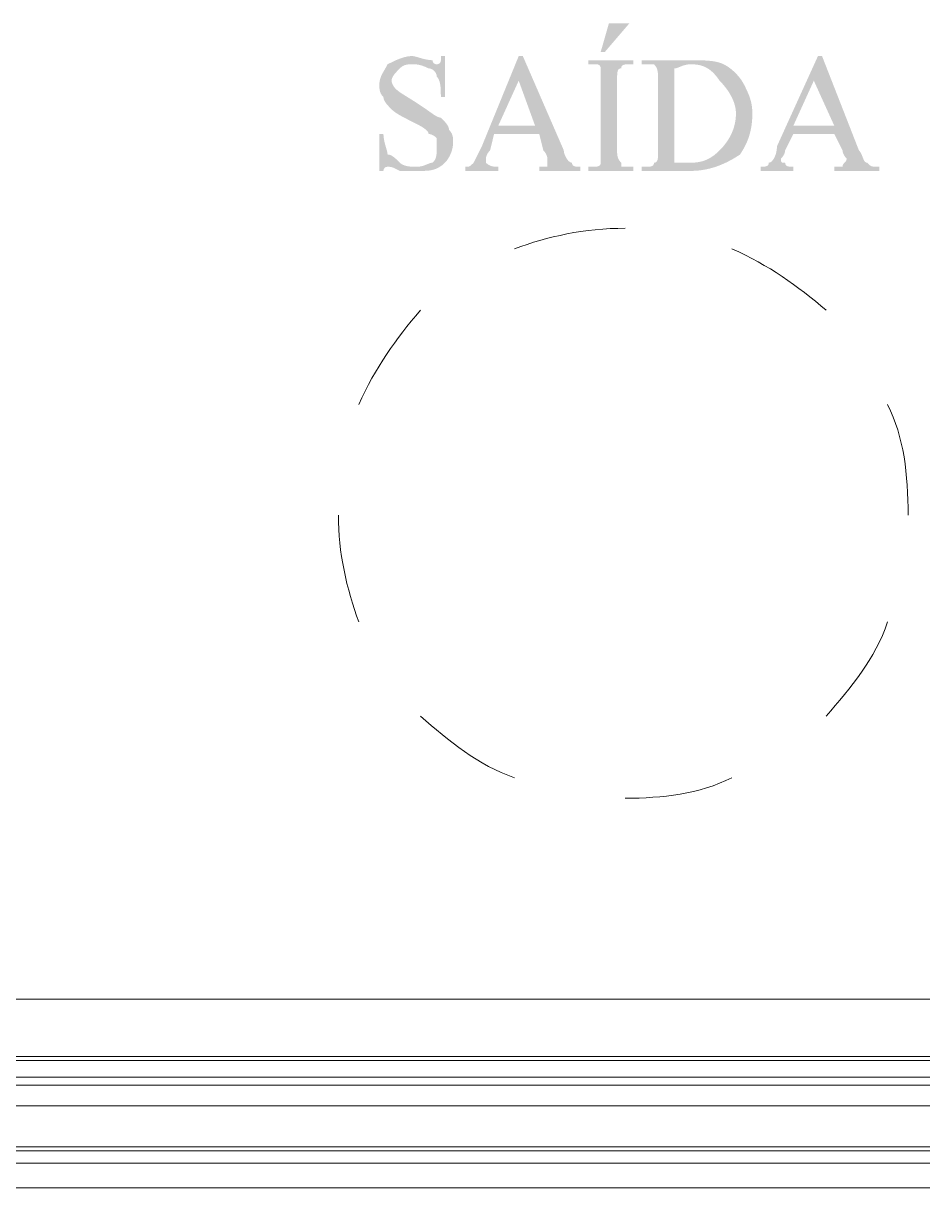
# Model space of a CAD drawing. Header units: metres. Extents: x 2999 to 3164, y 1641 to 1678.
# Drawn here: x 3003.6268 to 3003.9674, y 1652.6765 to 1653.1173 of the extents above; entities that cross this region are included whole.
import ezdxf

# ---------------------------------------------------------------- set-up
doc = ezdxf.new("R2010")
doc.units = ezdxf.units.M

msp = doc.modelspace()

# ---------------------------------------------------------------- hatches: boundary and pattern name
at = {"true_color": 0x000007}
h = msp.add_hatch(color=7, dxfattribs=at)
h.paths.add_polyline_path([(3003.78645, 1653.10486), (3003.78645, 1653.08934), (3003.7849, 1653.08934), (3003.7849, 1653.08934), (3003.7849, 1653.08973), (3003.7849, 1653.09011), (3003.78489, 1653.0905), (3003.78489, 1653.09088), (3003.78488, 1653.09126), (3003.78487, 1653.09164), (3003.78486, 1653.09202), (3003.78484, 1653.09238), (3003.78482, 1653.09275), (3003.78479, 1653.09311), (3003.78475, 1653.09346), (3003.7847, 1653.0938), (3003.78465, 1653.09414), (3003.78459, 1653.09446), (3003.78452, 1653.09478), (3003.78444, 1653.09509), (3003.78435, 1653.09538), (3003.78424, 1653.09567), (3003.78413, 1653.09594), (3003.784, 1653.0962), (3003.78386, 1653.09645), (3003.7837, 1653.09668), (3003.78353, 1653.0969), (3003.78335, 1653.0971), (3003.78335, 1653.0971), (3003.78334, 1653.09729), (3003.78331, 1653.09748), (3003.78328, 1653.09768), (3003.78322, 1653.09787), (3003.78316, 1653.09805), (3003.78308, 1653.09824), (3003.78299, 1653.09842), (3003.78289, 1653.09859), (3003.78277, 1653.09876), (3003.78265, 1653.09893), (3003.78252, 1653.09908), (3003.78238, 1653.09923), (3003.78223, 1653.09937), (3003.78207, 1653.09951), (3003.78191, 1653.09963), (3003.78174, 1653.09974), (3003.78156, 1653.09984), (3003.78138, 1653.09993), (3003.7812, 1653.10001), (3003.78101, 1653.10008), (3003.78082, 1653.10013), (3003.78063, 1653.10017), (3003.78044, 1653.10019), (3003.78024, 1653.1002), (3003.77986, 1653.10039), (3003.7795, 1653.10056), (3003.77915, 1653.10071), (3003.77881, 1653.10086), (3003.77849, 1653.10098), (3003.77818, 1653.1011), (3003.77788, 1653.1012), (3003.7776, 1653.10129), (3003.77732, 1653.10137), (3003.77706, 1653.10145), (3003.7768, 1653.10151), (3003.77656, 1653.10156), (3003.77632, 1653.1016), (3003.77609, 1653.10164), (3003.77586, 1653.10167), (3003.77564, 1653.1017), (3003.77543, 1653.10172), (3003.77522, 1653.10173), (3003.77502, 1653.10174), (3003.77482, 1653.10175), (3003.77462, 1653.10175), (3003.77442, 1653.10175), (3003.77423, 1653.10175), (3003.77403, 1653.10175), (3003.77384, 1653.10175), (3003.77365, 1653.10175), (3003.77345, 1653.10175), (3003.77326, 1653.10175), (3003.77306, 1653.10174), (3003.77287, 1653.10173), (3003.77268, 1653.10172), (3003.77248, 1653.1017), (3003.77229, 1653.10167), (3003.77209, 1653.10164), (3003.7719, 1653.1016), (3003.77171, 1653.10156), (3003.77151, 1653.10151), (3003.77132, 1653.10145), (3003.77112, 1653.10137), (3003.77093, 1653.10129), (3003.77074, 1653.1012), (3003.77054, 1653.1011), (3003.77035, 1653.10098), (3003.77015, 1653.10086), (3003.76996, 1653.10071), (3003.76977, 1653.10056), (3003.76957, 1653.10039), (3003.76938, 1653.1002), (3003.76918, 1653.10001), (3003.76899, 1653.09981), (3003.7688, 1653.09962), (3003.76861, 1653.09943), (3003.76842, 1653.09923), (3003.76824, 1653.09904), (3003.76806, 1653.09884), (3003.76788, 1653.09865), (3003.76771, 1653.09846), (3003.76755, 1653.09826), (3003.76739, 1653.09807), (3003.76724, 1653.09787), (3003.7671, 1653.09768), (3003.76697, 1653.09749), (3003.76685, 1653.09729), (3003.76673, 1653.0971), (3003.76663, 1653.0969), (3003.76654, 1653.09671), (3003.76646, 1653.09652), (3003.7664, 1653.09632), (3003.76634, 1653.09613), (3003.76631, 1653.09593), (3003.76628, 1653.09574), (3003.76627, 1653.09555), (3003.76628, 1653.09535), (3003.7663, 1653.09516), (3003.76634, 1653.09497), (3003.76639, 1653.09478), (3003.76645, 1653.09459), (3003.76652, 1653.09441), (3003.76659, 1653.09423), (3003.76668, 1653.09405), (3003.76677, 1653.09388), (3003.76686, 1653.09372), (3003.76695, 1653.09356), (3003.76705, 1653.09341), (3003.76715, 1653.09327), (3003.76724, 1653.09314), (3003.76734, 1653.09301), (3003.76742, 1653.0929), (3003.76751, 1653.0928), (3003.76758, 1653.09271), (3003.76765, 1653.09263), (3003.76771, 1653.09256), (3003.76776, 1653.09251), (3003.7678, 1653.09247), (3003.76782, 1653.09245), (3003.76783, 1653.09244), (3003.76803, 1653.09225), (3003.76825, 1653.09205), (3003.76848, 1653.09186), (3003.76873, 1653.09166), (3003.769, 1653.09146), (3003.76928, 1653.09125), (3003.76958, 1653.09105), (3003.7699, 1653.09083), (3003.77023, 1653.09061), (3003.77057, 1653.09039), (3003.77094, 1653.09016), (3003.77132, 1653.08992), (3003.77171, 1653.08967), (3003.77213, 1653.08942), (3003.77255, 1653.08915), (3003.773, 1653.08888), (3003.77346, 1653.08859), (3003.77394, 1653.0883), (3003.77443, 1653.08799), (3003.77494, 1653.08766), (3003.77546, 1653.08733), (3003.77601, 1653.08698), (3003.77656, 1653.08661), (3003.77714, 1653.08623), (3003.7777, 1653.08585), (3003.77824, 1653.08549), (3003.77874, 1653.08514), (3003.77922, 1653.08481), (3003.77967, 1653.0845), (3003.7801, 1653.0842), (3003.7805, 1653.08391), (3003.78087, 1653.08365), (3003.78123, 1653.0834), (3003.78157, 1653.08316), (3003.78188, 1653.08294), (3003.78218, 1653.08274), (3003.78246, 1653.08256), (3003.78273, 1653.08239), (3003.78299, 1653.08223), (3003.78323, 1653.0821), (3003.78346, 1653.08197), (3003.78369, 1653.08187), (3003.7839, 1653.08178), (3003.78411, 1653.08171), (3003.78431, 1653.08165), (3003.78451, 1653.08161), (3003.7847, 1653.08159), (3003.7849, 1653.08158), (3003.78509, 1653.08138), (3003.78528, 1653.08119), (3003.78548, 1653.081), (3003.78567, 1653.0808), (3003.78585, 1653.08061), (3003.78604, 1653.08041), (3003.78622, 1653.08022), (3003.78639, 1653.08003), (3003.78656, 1653.07983), (3003.78673, 1653.07964), (3003.78688, 1653.07944), (3003.78703, 1653.07925), (3003.78717, 1653.07906), (3003.78731, 1653.07886), (3003.78743, 1653.07867), (3003.78754, 1653.07847), (3003.78764, 1653.07828), (3003.78773, 1653.07809), (3003.78781, 1653.07789), (3003.78788, 1653.0777), (3003.78793, 1653.0775), (3003.78797, 1653.07731), (3003.78799, 1653.07712), (3003.788, 1653.07692), (3003.78819, 1653.07673), (3003.78836, 1653.07653), (3003.78851, 1653.07634), (3003.78866, 1653.07615), (3003.78878, 1653.07595), (3003.7889, 1653.07576), (3003.789, 1653.07556), (3003.78909, 1653.07537), (3003.78917, 1653.07518), (3003.78925, 1653.07498), (3003.78931, 1653.07479), (3003.78936, 1653.07459), (3003.7894, 1653.0744), (3003.78944, 1653.07421), (3003.78947, 1653.07401), (3003.7895, 1653.07382), (3003.78951, 1653.07362), (3003.78953, 1653.07343), (3003.78954, 1653.07324), (3003.78955, 1653.07304), (3003.78955, 1653.07285), (3003.78955, 1653.07265), (3003.78955, 1653.07246), (3003.78955, 1653.07227), (3003.78955, 1653.07188), (3003.78952, 1653.07149), (3003.78948, 1653.07111), (3003.78943, 1653.07072), (3003.78937, 1653.07034), (3003.78929, 1653.06996), (3003.7892, 1653.06959), (3003.78909, 1653.06922), (3003.78898, 1653.06886), (3003.78886, 1653.0685), (3003.78872, 1653.06815), (3003.78858, 1653.0678), (3003.78843, 1653.06747), (3003.78828, 1653.06714), (3003.78811, 1653.06683), (3003.78794, 1653.06652), (3003.78777, 1653.06622), (3003.78759, 1653.06594), (3003.78741, 1653.06566), (3003.78722, 1653.0654), (3003.78703, 1653.06516), (3003.78684, 1653.06493), (3003.78664, 1653.06471), (3003.78645, 1653.06451), (3003.78606, 1653.06413), (3003.78567, 1653.06379), (3003.78529, 1653.06348), (3003.7849, 1653.0632), (3003.78451, 1653.06294), (3003.78412, 1653.06271), (3003.78373, 1653.06251), (3003.78335, 1653.06232), (3003.78296, 1653.06216), (3003.78257, 1653.06202), (3003.78218, 1653.0619), (3003.78179, 1653.06179), (3003.78141, 1653.0617), (3003.78102, 1653.06163), (3003.78063, 1653.06157), (3003.78024, 1653.06152), (3003.77985, 1653.06148), (3003.77947, 1653.06145), (3003.77908, 1653.06143), (3003.77869, 1653.06142), (3003.7783, 1653.06141), (3003.77791, 1653.0614), (3003.77753, 1653.0614), (3003.77714, 1653.0614), (3003.77694, 1653.0614), (3003.77675, 1653.0614), (3003.77656, 1653.0614), (3003.77636, 1653.0614), (3003.77617, 1653.0614), (3003.77597, 1653.0614), (3003.77578, 1653.0614), (3003.77559, 1653.0614), (3003.77539, 1653.0614), (3003.7752, 1653.0614), (3003.775, 1653.0614), (3003.77481, 1653.0614), (3003.77462, 1653.0614), (3003.77442, 1653.0614), (3003.77423, 1653.0614), (3003.77403, 1653.0614), (3003.77384, 1653.0614), (3003.77365, 1653.0614), (3003.77345, 1653.0614), (3003.77326, 1653.0614), (3003.77306, 1653.0614), (3003.77287, 1653.0614), (3003.77268, 1653.0614), (3003.77248, 1653.0614), (3003.77247, 1653.0614), (3003.77245, 1653.0614), (3003.77241, 1653.0614), (3003.77236, 1653.0614), (3003.77229, 1653.0614), (3003.77222, 1653.0614), (3003.77212, 1653.0614), (3003.77202, 1653.0614), (3003.77191, 1653.0614), (3003.77179, 1653.0614), (3003.77165, 1653.0614), (3003.77151, 1653.0614), (3003.77136, 1653.0614), (3003.77121, 1653.0614), (3003.77104, 1653.0614), (3003.77087, 1653.0614), (3003.7707, 1653.0614), (3003.77052, 1653.0614), (3003.77033, 1653.0614), (3003.77015, 1653.0614), (3003.76996, 1653.0614), (3003.76977, 1653.0614), (3003.76957, 1653.0614), (3003.76938, 1653.0614), (3003.76901, 1653.06159), (3003.76866, 1653.06176), (3003.76835, 1653.06192), (3003.76806, 1653.06206), (3003.7678, 1653.06218), (3003.76756, 1653.0623), (3003.76734, 1653.0624), (3003.76714, 1653.0625), (3003.76695, 1653.06258), (3003.76678, 1653.06265), (3003.76662, 1653.06271), (3003.76647, 1653.06276), (3003.76633, 1653.06281), (3003.76619, 1653.06284), (3003.76606, 1653.06287), (3003.76593, 1653.0629), (3003.7658, 1653.06292), (3003.76567, 1653.06293), (3003.76553, 1653.06294), (3003.76539, 1653.06295), (3003.76524, 1653.06295), (3003.76508, 1653.06295), (3003.76491, 1653.06295), (3003.76472, 1653.06295), (3003.76472, 1653.06295), (3003.76472, 1653.06295), (3003.76472, 1653.06295), (3003.76472, 1653.06295), (3003.76472, 1653.06295), (3003.76472, 1653.06295), (3003.76472, 1653.06295), (3003.76472, 1653.06295), (3003.76472, 1653.06295), (3003.76472, 1653.06295), (3003.76472, 1653.06295), (3003.76472, 1653.06295), (3003.76472, 1653.06295), (3003.76472, 1653.06295), (3003.76472, 1653.06295), (3003.76472, 1653.06295), (3003.76472, 1653.06295), (3003.76472, 1653.06295), (3003.76472, 1653.06295), (3003.76472, 1653.06295), (3003.76472, 1653.06295), (3003.76472, 1653.06295), (3003.76472, 1653.06295), (3003.76472, 1653.06295), (3003.76454, 1653.06295), (3003.76437, 1653.06292), (3003.76421, 1653.06289), (3003.76407, 1653.06284), (3003.76394, 1653.06278), (3003.76382, 1653.06271), (3003.76372, 1653.06264), (3003.76363, 1653.06255), (3003.76355, 1653.06246), (3003.76348, 1653.06237), (3003.76342, 1653.06228), (3003.76336, 1653.06218), (3003.76332, 1653.06208), (3003.76328, 1653.06199), (3003.76325, 1653.06189), (3003.76323, 1653.06181), (3003.76321, 1653.06172), (3003.76319, 1653.06165), (3003.76318, 1653.06158), (3003.76318, 1653.06152), (3003.76317, 1653.06147), (3003.76317, 1653.06143), (3003.76317, 1653.06141), (3003.76317, 1653.0614), (3003.76162, 1653.0614), (3003.76162, 1653.07537), (3003.76317, 1653.07537), (3003.76317, 1653.07537), (3003.76318, 1653.07498), (3003.7632, 1653.0746), (3003.76324, 1653.07421), (3003.76329, 1653.07383), (3003.76334, 1653.07344), (3003.76341, 1653.07307), (3003.76349, 1653.07269), (3003.76357, 1653.07232), (3003.76366, 1653.07196), (3003.76375, 1653.0716), (3003.76385, 1653.07125), (3003.76395, 1653.07091), (3003.76404, 1653.07057), (3003.76414, 1653.07025), (3003.76423, 1653.06993), (3003.76432, 1653.06962), (3003.7644, 1653.06933), (3003.76448, 1653.06904), (3003.76455, 1653.06877), (3003.76461, 1653.06851), (3003.76466, 1653.06826), (3003.76469, 1653.06803), (3003.76471, 1653.06781), (3003.76472, 1653.06761), (3003.76472, 1653.06761), (3003.76492, 1653.0676), (3003.76511, 1653.06758), (3003.7653, 1653.06754), (3003.7655, 1653.06749), (3003.76569, 1653.06742), (3003.76589, 1653.06734), (3003.76608, 1653.06725), (3003.76627, 1653.06715), (3003.76647, 1653.06704), (3003.76666, 1653.06691), (3003.76686, 1653.06678), (3003.76705, 1653.06664), (3003.76724, 1653.06649), (3003.76744, 1653.06633), (3003.76763, 1653.06617), (3003.76783, 1653.066), (3003.76802, 1653.06583), (3003.76821, 1653.06565), (3003.76841, 1653.06546), (3003.7686, 1653.06528), (3003.7688, 1653.06509), (3003.76899, 1653.06489), (3003.76918, 1653.0647), (3003.76938, 1653.06451), (3003.76958, 1653.06432), (3003.7698, 1653.06415), (3003.77003, 1653.06399), (3003.77027, 1653.06385), (3003.77052, 1653.06372), (3003.77078, 1653.06361), (3003.77106, 1653.06351), (3003.77133, 1653.06341), (3003.77162, 1653.06333), (3003.7719, 1653.06326), (3003.77219, 1653.0632), (3003.77248, 1653.06315), (3003.77277, 1653.0631), (3003.77306, 1653.06307), (3003.77335, 1653.06304), (3003.77363, 1653.06301), (3003.77391, 1653.06299), (3003.77418, 1653.06298), (3003.77444, 1653.06297), (3003.77469, 1653.06296), (3003.77494, 1653.06296), (3003.77517, 1653.06296), (3003.77538, 1653.06295), (3003.77559, 1653.06295), (3003.77597, 1653.06296), (3003.77633, 1653.06299), (3003.77668, 1653.06302), (3003.77702, 1653.06307), (3003.77734, 1653.06313), (3003.77765, 1653.0632), (3003.77794, 1653.06327), (3003.77823, 1653.06336), (3003.7785, 1653.06345), (3003.77877, 1653.06354), (3003.77903, 1653.06363), (3003.77927, 1653.06373), (3003.77951, 1653.06383), (3003.77974, 1653.06392), (3003.77997, 1653.06402), (3003.78018, 1653.0641), (3003.7804, 1653.06419), (3003.78061, 1653.06426), (3003.78081, 1653.06433), (3003.78101, 1653.06439), (3003.78121, 1653.06444), (3003.7814, 1653.06448), (3003.7816, 1653.0645), (3003.78179, 1653.06451), (3003.78198, 1653.0647), (3003.78215, 1653.0649), (3003.78231, 1653.06509), (3003.78245, 1653.06529), (3003.78258, 1653.06549), (3003.78269, 1653.0657), (3003.78279, 1653.0659), (3003.78289, 1653.06612), (3003.78297, 1653.06633), (3003.78304, 1653.06656), (3003.7831, 1653.06679), (3003.78315, 1653.06703), (3003.7832, 1653.06728), (3003.78323, 1653.06753), (3003.78326, 1653.0678), (3003.78329, 1653.06807), (3003.78331, 1653.06836), (3003.78332, 1653.06865), (3003.78333, 1653.06896), (3003.78334, 1653.06928), (3003.78334, 1653.06962), (3003.78334, 1653.06997), (3003.78335, 1653.07033), (3003.78335, 1653.07071), (3003.78335, 1653.07072), (3003.78335, 1653.07075), (3003.78335, 1653.07078), (3003.78335, 1653.07084), (3003.78335, 1653.0709), (3003.78335, 1653.07098), (3003.78335, 1653.07107), (3003.78335, 1653.07117), (3003.78335, 1653.07129), (3003.78335, 1653.07141), (3003.78335, 1653.07154), (3003.78335, 1653.07168), (3003.78335, 1653.07183), (3003.78335, 1653.07199), (3003.78335, 1653.07215), (3003.78335, 1653.07232), (3003.78335, 1653.0725), (3003.78335, 1653.07268), (3003.78335, 1653.07286), (3003.78335, 1653.07305), (3003.78335, 1653.07324), (3003.78335, 1653.07343), (3003.78335, 1653.07362), (3003.78335, 1653.07382), (3003.78334, 1653.07383), (3003.78331, 1653.07385), (3003.78328, 1653.07389), (3003.78322, 1653.07393), (3003.78316, 1653.07399), (3003.78308, 1653.07406), (3003.78299, 1653.07414), (3003.78289, 1653.07422), (3003.78277, 1653.07431), (3003.78265, 1653.0744), (3003.78252, 1653.0745), (3003.78238, 1653.07459), (3003.78223, 1653.07469), (3003.78207, 1653.07479), (3003.78191, 1653.07488), (3003.78174, 1653.07497), (3003.78156, 1653.07505), (3003.78138, 1653.07513), (3003.7812, 1653.0752), (3003.78101, 1653.07526), (3003.78082, 1653.0753), (3003.78063, 1653.07534), (3003.78044, 1653.07536), (3003.78024, 1653.07537), (3003.78023, 1653.07556), (3003.78018, 1653.07576), (3003.7801, 1653.07595), (3003.78, 1653.07615), (3003.77987, 1653.07634), (3003.77971, 1653.07653), (3003.77953, 1653.07673), (3003.77932, 1653.07692), (3003.7791, 1653.07712), (3003.77885, 1653.07731), (3003.77858, 1653.0775), (3003.7783, 1653.0777), (3003.778, 1653.07789), (3003.77769, 1653.07809), (3003.77736, 1653.07828), (3003.77702, 1653.07847), (3003.77667, 1653.07867), (3003.77631, 1653.07886), (3003.77595, 1653.07906), (3003.77557, 1653.07925), (3003.77519, 1653.07944), (3003.77481, 1653.07964), (3003.77442, 1653.07983), (3003.77403, 1653.08003), (3003.77365, 1653.08022), (3003.77326, 1653.08041), (3003.77287, 1653.08061), (3003.77249, 1653.0808), (3003.77211, 1653.081), (3003.77173, 1653.08119), (3003.77136, 1653.08138), (3003.77099, 1653.08158), (3003.77062, 1653.08177), (3003.77027, 1653.08197), (3003.76992, 1653.08216), (3003.76957, 1653.08235), (3003.76924, 1653.08255), (3003.76891, 1653.08274), (3003.76859, 1653.08294), (3003.76829, 1653.08313), (3003.76799, 1653.08332), (3003.7677, 1653.08352), (3003.76743, 1653.08371), (3003.76717, 1653.08391), (3003.76693, 1653.0841), (3003.76669, 1653.08429), (3003.76648, 1653.08449), (3003.76627, 1653.08468), (3003.76608, 1653.08488), (3003.76589, 1653.08507), (3003.7657, 1653.08526), (3003.76551, 1653.08546), (3003.76532, 1653.08565), (3003.76513, 1653.08585), (3003.76495, 1653.08604), (3003.76478, 1653.08623), (3003.76461, 1653.08643), (3003.76445, 1653.08662), (3003.76429, 1653.08682), (3003.76414, 1653.08701), (3003.764, 1653.0872), (3003.76387, 1653.0874), (3003.76374, 1653.08759), (3003.76363, 1653.08779), (3003.76353, 1653.08798), (3003.76344, 1653.08817), (3003.76336, 1653.08837), (3003.76329, 1653.08856), (3003.76324, 1653.08876), (3003.7632, 1653.08895), (3003.76318, 1653.08914), (3003.76317, 1653.08934), (3003.76298, 1653.08953), (3003.76281, 1653.08973), (3003.76266, 1653.08992), (3003.76252, 1653.09011), (3003.76239, 1653.09031), (3003.76227, 1653.0905), (3003.76217, 1653.0907), (3003.76208, 1653.09089), (3003.762, 1653.09108), (3003.76193, 1653.09128), (3003.76186, 1653.09147), (3003.76181, 1653.09167), (3003.76177, 1653.09186), (3003.76173, 1653.09205), (3003.7617, 1653.09225), (3003.76168, 1653.09244), (3003.76166, 1653.09264), (3003.76164, 1653.09283), (3003.76163, 1653.09302), (3003.76163, 1653.09322), (3003.76162, 1653.09341), (3003.76162, 1653.09361), (3003.76162, 1653.0938), (3003.76162, 1653.09399), (3003.76163, 1653.09437), (3003.76165, 1653.09474), (3003.76169, 1653.09509), (3003.76174, 1653.09543), (3003.76181, 1653.09576), (3003.76189, 1653.09608), (3003.76198, 1653.09639), (3003.76208, 1653.0967), (3003.76219, 1653.09699), (3003.76231, 1653.09729), (3003.76245, 1653.09758), (3003.76259, 1653.09787), (3003.76274, 1653.09816), (3003.76289, 1653.09846), (3003.76306, 1653.09875), (3003.76323, 1653.09905), (3003.7634, 1653.09936), (3003.76358, 1653.09967), (3003.76377, 1653.09999), (3003.76395, 1653.10032), (3003.76414, 1653.10066), (3003.76434, 1653.10101), (3003.76453, 1653.10137), (3003.76472, 1653.10175), (3003.76511, 1653.10195), (3003.7655, 1653.10214), (3003.76589, 1653.10233), (3003.76627, 1653.10252), (3003.76666, 1653.10271), (3003.76705, 1653.10289), (3003.76744, 1653.10307), (3003.76783, 1653.10325), (3003.76821, 1653.10342), (3003.7686, 1653.10358), (3003.76899, 1653.10374), (3003.76938, 1653.10389), (3003.76977, 1653.10403), (3003.77015, 1653.10416), (3003.77054, 1653.10428), (3003.77093, 1653.1044), (3003.77132, 1653.1045), (3003.77171, 1653.10459), (3003.77209, 1653.10467), (3003.77248, 1653.10474), (3003.77287, 1653.10479), (3003.77326, 1653.10483), (3003.77365, 1653.10485), (3003.77403, 1653.10486), (3003.77424, 1653.10485), (3003.77445, 1653.10483), (3003.77469, 1653.10479), (3003.77493, 1653.10474), (3003.77519, 1653.10468), (3003.77546, 1653.10461), (3003.77575, 1653.10454), (3003.77605, 1653.10446), (3003.77635, 1653.10437), (3003.77667, 1653.10427), (3003.777, 1653.10418), (3003.77733, 1653.10408), (3003.77768, 1653.10398), (3003.77803, 1653.10389), (3003.77838, 1653.1038), (3003.77875, 1653.10371), (3003.77912, 1653.10362), (3003.77949, 1653.10355), (3003.77987, 1653.10348), (3003.78025, 1653.10342), (3003.78063, 1653.10337), (3003.78102, 1653.10334), (3003.78141, 1653.10331), (3003.78179, 1653.10331), (3003.7818, 1653.10312), (3003.78182, 1653.10295), (3003.78186, 1653.10279), (3003.78191, 1653.10265), (3003.78197, 1653.10252), (3003.78204, 1653.10241), (3003.78211, 1653.10231), (3003.7822, 1653.10221), (3003.78228, 1653.10213), (3003.78238, 1653.10206), (3003.78247, 1653.102), (3003.78257, 1653.10195), (3003.78267, 1653.1019), (3003.78276, 1653.10187), (3003.78285, 1653.10184), (3003.78294, 1653.10181), (3003.78303, 1653.10179), (3003.7831, 1653.10178), (3003.78317, 1653.10177), (3003.78323, 1653.10176), (3003.78328, 1653.10176), (3003.78332, 1653.10175), (3003.78334, 1653.10175), (3003.78335, 1653.10175), (3003.78335, 1653.10175), (3003.78338, 1653.10175), (3003.78341, 1653.10176), (3003.78346, 1653.10176), (3003.78352, 1653.10177), (3003.78359, 1653.10178), (3003.78366, 1653.10179), (3003.78375, 1653.10181), (3003.78384, 1653.10184), (3003.78393, 1653.10187), (3003.78402, 1653.1019), (3003.78412, 1653.10195), (3003.78422, 1653.102), (3003.78431, 1653.10206), (3003.78441, 1653.10213), (3003.7845, 1653.10221), (3003.78458, 1653.10231), (3003.78466, 1653.10241), (3003.78472, 1653.10252), (3003.78478, 1653.10265), (3003.78483, 1653.10279), (3003.78487, 1653.10295), (3003.78489, 1653.10312), (3003.7849, 1653.10331), (3003.7849, 1653.10331), (3003.7849, 1653.10331), (3003.7849, 1653.10331), (3003.7849, 1653.10331), (3003.7849, 1653.10332), (3003.7849, 1653.10333), (3003.7849, 1653.10334), (3003.7849, 1653.10336), (3003.7849, 1653.10339), (3003.7849, 1653.10342), (3003.7849, 1653.10345), (3003.7849, 1653.1035), (3003.7849, 1653.10355), (3003.7849, 1653.10361), (3003.7849, 1653.10368), (3003.7849, 1653.10377), (3003.7849, 1653.10386), (3003.7849, 1653.10396), (3003.7849, 1653.10408), (3003.7849, 1653.1042), (3003.7849, 1653.10435), (3003.7849, 1653.1045), (3003.7849, 1653.10467), (3003.7849, 1653.10486), (3003.78645, 1653.10486), (3003.7849, 1653.10486)])
h.paths.add_polyline_path([(3003.82214, 1653.07537), (3003.80507, 1653.07537), (3003.80352, 1653.06916), (3003.80352, 1653.06916), (3003.80333, 1653.06897), (3003.80316, 1653.06878), (3003.80301, 1653.06858), (3003.80287, 1653.06839), (3003.80274, 1653.06821), (3003.80262, 1653.06802), (3003.80252, 1653.06784), (3003.80243, 1653.06767), (3003.80235, 1653.0675), (3003.80228, 1653.06733), (3003.80222, 1653.06718), (3003.80216, 1653.06703), (3003.80212, 1653.06689), (3003.80208, 1653.06675), (3003.80205, 1653.06663), (3003.80203, 1653.06652), (3003.80201, 1653.06642), (3003.80199, 1653.06633), (3003.80198, 1653.06625), (3003.80198, 1653.06618), (3003.80197, 1653.06613), (3003.80197, 1653.06609), (3003.80197, 1653.06607), (3003.80197, 1653.06606), (3003.80197, 1653.06606), (3003.80197, 1653.06587), (3003.80197, 1653.0657), (3003.80197, 1653.06555), (3003.80197, 1653.0654), (3003.80197, 1653.06528), (3003.80197, 1653.06516), (3003.80197, 1653.06506), (3003.80197, 1653.06497), (3003.80197, 1653.06489), (3003.80197, 1653.06481), (3003.80197, 1653.06475), (3003.80197, 1653.0647), (3003.80197, 1653.06466), (3003.80197, 1653.06462), (3003.80197, 1653.06459), (3003.80197, 1653.06456), (3003.80197, 1653.06455), (3003.80197, 1653.06453), (3003.80197, 1653.06452), (3003.80197, 1653.06451), (3003.80197, 1653.06451), (3003.80197, 1653.06451), (3003.80197, 1653.06451), (3003.80197, 1653.06451), (3003.80216, 1653.06432), (3003.80236, 1653.06415), (3003.80255, 1653.06399), (3003.80274, 1653.06385), (3003.80294, 1653.06372), (3003.80313, 1653.06361), (3003.80333, 1653.06351), (3003.80352, 1653.06341), (3003.80371, 1653.06333), (3003.80391, 1653.06326), (3003.8041, 1653.0632), (3003.8043, 1653.06315), (3003.80449, 1653.0631), (3003.80468, 1653.06307), (3003.80488, 1653.06304), (3003.80507, 1653.06301), (3003.80527, 1653.06299), (3003.80546, 1653.06298), (3003.80565, 1653.06297), (3003.80585, 1653.06296), (3003.80604, 1653.06296), (3003.80624, 1653.06296), (3003.80643, 1653.06295), (3003.80662, 1653.06295), (3003.80662, 1653.0614), (3003.79421, 1653.0614), (3003.79421, 1653.06295), (3003.79421, 1653.06295), (3003.7944, 1653.06295), (3003.79457, 1653.06296), (3003.79472, 1653.06296), (3003.79487, 1653.06296), (3003.79501, 1653.06297), (3003.79513, 1653.06298), (3003.79525, 1653.06299), (3003.79536, 1653.06301), (3003.79546, 1653.06304), (3003.79557, 1653.06307), (3003.79566, 1653.0631), (3003.79576, 1653.06315), (3003.79586, 1653.0632), (3003.79596, 1653.06326), (3003.79606, 1653.06333), (3003.79616, 1653.06341), (3003.79627, 1653.06351), (3003.79639, 1653.06361), (3003.79652, 1653.06372), (3003.79665, 1653.06385), (3003.7968, 1653.06399), (3003.79696, 1653.06415), (3003.79713, 1653.06432), (3003.79731, 1653.06451), (3003.79731, 1653.06451), (3003.79732, 1653.06452), (3003.79734, 1653.06457), (3003.79738, 1653.06465), (3003.79744, 1653.06475), (3003.7975, 1653.06488), (3003.79758, 1653.06504), (3003.79767, 1653.06522), (3003.79777, 1653.06543), (3003.79789, 1653.06565), (3003.79801, 1653.0659), (3003.79814, 1653.06616), (3003.79828, 1653.06645), (3003.79843, 1653.06675), (3003.79859, 1653.06706), (3003.79875, 1653.06739), (3003.79892, 1653.06773), (3003.7991, 1653.06808), (3003.79928, 1653.06844), (3003.79946, 1653.0688), (3003.79965, 1653.06918), (3003.79984, 1653.06956), (3003.80003, 1653.06994), (3003.80022, 1653.07033), (3003.80042, 1653.07071), (3003.81438, 1653.10486), (3003.81594, 1653.10486), (3003.83146, 1653.06916), (3003.83146, 1653.06916), (3003.83146, 1653.06896), (3003.83149, 1653.06875), (3003.83153, 1653.06852), (3003.83158, 1653.06828), (3003.83164, 1653.06803), (3003.83172, 1653.06778), (3003.83181, 1653.06752), (3003.83192, 1653.06727), (3003.83203, 1653.06701), (3003.83215, 1653.06675), (3003.83228, 1653.0665), (3003.83243, 1653.06625), (3003.83258, 1653.06601), (3003.83273, 1653.06579), (3003.8329, 1653.06557), (3003.83307, 1653.06537), (3003.83324, 1653.06518), (3003.83342, 1653.06502), (3003.8336, 1653.06487), (3003.83379, 1653.06474), (3003.83398, 1653.06464), (3003.83417, 1653.06457), (3003.83437, 1653.06452), (3003.83456, 1653.06451), (3003.83456, 1653.06451), (3003.83457, 1653.06432), (3003.83459, 1653.06415), (3003.83463, 1653.06399), (3003.83468, 1653.06385), (3003.83475, 1653.06372), (3003.83483, 1653.06361), (3003.83492, 1653.06351), (3003.83502, 1653.06341), (3003.83513, 1653.06333), (3003.83526, 1653.06326), (3003.83539, 1653.0632), (3003.83553, 1653.06315), (3003.83568, 1653.0631), (3003.83584, 1653.06307), (3003.836, 1653.06304), (3003.83617, 1653.06301), (3003.83634, 1653.06299), (3003.83652, 1653.06298), (3003.83671, 1653.06297), (3003.83689, 1653.06296), (3003.83708, 1653.06296), (3003.83728, 1653.06296), (3003.83747, 1653.06295), (3003.83766, 1653.06295), (3003.83766, 1653.0614), (3003.82214, 1653.0614), (3003.82214, 1653.06295), (3003.82214, 1653.06295), (3003.82233, 1653.06295), (3003.8225, 1653.06295), (3003.82266, 1653.06295), (3003.82281, 1653.06295), (3003.82294, 1653.06295), (3003.82307, 1653.06295), (3003.82318, 1653.06295), (3003.82329, 1653.06295), (3003.8234, 1653.06295), (3003.8235, 1653.06295), (3003.8236, 1653.06295), (3003.8237, 1653.06295), (3003.82379, 1653.06295), (3003.82389, 1653.06295), (3003.82399, 1653.06295), (3003.8241, 1653.06295), (3003.82421, 1653.06295), (3003.82433, 1653.06295), (3003.82445, 1653.06295), (3003.82459, 1653.06295), (3003.82473, 1653.06295), (3003.82489, 1653.06295), (3003.82506, 1653.06295), (3003.82525, 1653.06295), (3003.82525, 1653.06295), (3003.82525, 1653.06314), (3003.82525, 1653.06331), (3003.82525, 1653.06347), (3003.82525, 1653.06362), (3003.82525, 1653.06375), (3003.82525, 1653.06388), (3003.82525, 1653.06399), (3003.82525, 1653.0641), (3003.82525, 1653.06421), (3003.82525, 1653.06431), (3003.82525, 1653.06441), (3003.82525, 1653.06451), (3003.82525, 1653.0646), (3003.82525, 1653.0647), (3003.82525, 1653.0648), (3003.82525, 1653.06491), (3003.82525, 1653.06502), (3003.82525, 1653.06514), (3003.82525, 1653.06526), (3003.82525, 1653.0654), (3003.82525, 1653.06554), (3003.82525, 1653.0657), (3003.82525, 1653.06587), (3003.82525, 1653.06606), (3003.82525, 1653.06607), (3003.82525, 1653.06609), (3003.82525, 1653.06613), (3003.82524, 1653.06618), (3003.82523, 1653.06625), (3003.82522, 1653.06633), (3003.82521, 1653.06642), (3003.82519, 1653.06652), (3003.82517, 1653.06663), (3003.82514, 1653.06675), (3003.8251, 1653.06689), (3003.82505, 1653.06703), (3003.825, 1653.06718), (3003.82494, 1653.06733), (3003.82487, 1653.0675), (3003.82479, 1653.06767), (3003.8247, 1653.06784), (3003.82459, 1653.06802), (3003.82448, 1653.06821), (3003.82435, 1653.06839), (3003.82421, 1653.06858), (3003.82405, 1653.06878), (3003.82388, 1653.06897), (3003.8237, 1653.06916), (3003.82214, 1653.07537), (3003.8237, 1653.06916)])
h.paths.add_polyline_path([(3003.82059, 1653.07847), (3003.81438, 1653.09555), (3003.80662, 1653.07847), (3003.82059, 1653.07847), (3003.80662, 1653.07847)])
h.paths.add_polyline_path([(3003.85784, 1653.06295), (3003.85784, 1653.0614), (3003.84077, 1653.0614), (3003.84077, 1653.06295), (3003.84232, 1653.06295), (3003.84232, 1653.06295), (3003.84251, 1653.06295), (3003.84271, 1653.06296), (3003.8429, 1653.06296), (3003.84309, 1653.06296), (3003.84328, 1653.06297), (3003.84346, 1653.06298), (3003.84364, 1653.06299), (3003.84381, 1653.06301), (3003.84398, 1653.06304), (3003.84415, 1653.06307), (3003.8443, 1653.0631), (3003.84445, 1653.06315), (3003.84459, 1653.0632), (3003.84473, 1653.06326), (3003.84485, 1653.06333), (3003.84496, 1653.06341), (3003.84507, 1653.06351), (3003.84516, 1653.06361), (3003.84524, 1653.06372), (3003.8453, 1653.06385), (3003.84535, 1653.06399), (3003.84539, 1653.06415), (3003.84542, 1653.06432), (3003.84542, 1653.06451), (3003.84542, 1653.06451), (3003.84542, 1653.06451), (3003.84542, 1653.06454), (3003.84542, 1653.06458), (3003.84542, 1653.06464), (3003.84542, 1653.06471), (3003.84542, 1653.0648), (3003.84542, 1653.0649), (3003.84542, 1653.06502), (3003.84542, 1653.06516), (3003.84542, 1653.06532), (3003.84542, 1653.06548), (3003.84542, 1653.06567), (3003.84542, 1653.06587), (3003.84542, 1653.06609), (3003.84542, 1653.06633), (3003.84542, 1653.06658), (3003.84542, 1653.06684), (3003.84542, 1653.06713), (3003.84542, 1653.06742), (3003.84542, 1653.06774), (3003.84542, 1653.06807), (3003.84542, 1653.06842), (3003.84542, 1653.06878), (3003.84542, 1653.06916), (3003.84542, 1653.09555), (3003.84542, 1653.09555), (3003.84542, 1653.09593), (3003.84542, 1653.09629), (3003.84542, 1653.09664), (3003.84542, 1653.09697), (3003.84542, 1653.09728), (3003.84542, 1653.09758), (3003.84542, 1653.09787), (3003.84542, 1653.09813), (3003.84542, 1653.09838), (3003.84542, 1653.09862), (3003.84542, 1653.09884), (3003.84542, 1653.09904), (3003.84542, 1653.09922), (3003.84542, 1653.09939), (3003.84542, 1653.09955), (3003.84542, 1653.09968), (3003.84542, 1653.09981), (3003.84542, 1653.09991), (3003.84542, 1653.1), (3003.84542, 1653.10007), (3003.84542, 1653.10013), (3003.84542, 1653.10017), (3003.84542, 1653.10019), (3003.84542, 1653.1002), (3003.84542, 1653.1002), (3003.84542, 1653.10021), (3003.84542, 1653.10023), (3003.84542, 1653.10027), (3003.84542, 1653.10032), (3003.84541, 1653.10038), (3003.8454, 1653.10044), (3003.84538, 1653.10052), (3003.84537, 1653.1006), (3003.84534, 1653.10069), (3003.84531, 1653.10079), (3003.84527, 1653.10088), (3003.84523, 1653.10098), (3003.84518, 1653.10107), (3003.84512, 1653.10117), (3003.84504, 1653.10126), (3003.84496, 1653.10135), (3003.84487, 1653.10143), (3003.84477, 1653.10151), (3003.84465, 1653.10158), (3003.84453, 1653.10164), (3003.84438, 1653.10169), (3003.84423, 1653.10172), (3003.84406, 1653.10175), (3003.84387, 1653.10175), (3003.84386, 1653.10175), (3003.84384, 1653.10175), (3003.8438, 1653.10175), (3003.84376, 1653.10175), (3003.8437, 1653.10175), (3003.84363, 1653.10175), (3003.84355, 1653.10175), (3003.84347, 1653.10175), (3003.84338, 1653.10175), (3003.84329, 1653.10175), (3003.84319, 1653.10175), (3003.8431, 1653.10175), (3003.843, 1653.10175), (3003.8429, 1653.10175), (3003.84281, 1653.10175), (3003.84272, 1653.10175), (3003.84264, 1653.10175), (3003.84256, 1653.10175), (3003.84249, 1653.10175), (3003.84243, 1653.10175), (3003.84239, 1653.10175), (3003.84235, 1653.10175), (3003.84233, 1653.10175), (3003.84232, 1653.10175), (3003.84077, 1653.10175), (3003.84077, 1653.10331), (3003.85784, 1653.10331), (3003.85784, 1653.10175), (3003.85629, 1653.10175), (3003.85629, 1653.10175), (3003.85609, 1653.10175), (3003.8559, 1653.10175), (3003.85571, 1653.10175), (3003.85552, 1653.10175), (3003.85533, 1653.10174), (3003.85515, 1653.10173), (3003.85497, 1653.10172), (3003.85479, 1653.1017), (3003.85462, 1653.10167), (3003.85446, 1653.10164), (3003.8543, 1653.1016), (3003.85415, 1653.10156), (3003.85401, 1653.10151), (3003.85388, 1653.10145), (3003.85376, 1653.10137), (3003.85364, 1653.10129), (3003.85354, 1653.1012), (3003.85345, 1653.1011), (3003.85337, 1653.10098), (3003.85331, 1653.10086), (3003.85325, 1653.10071), (3003.85321, 1653.10056), (3003.85319, 1653.10039), (3003.85318, 1653.1002), (3003.85318, 1653.1002), (3003.853, 1653.10019), (3003.85283, 1653.10017), (3003.85267, 1653.10013), (3003.85253, 1653.10007), (3003.8524, 1653.1), (3003.85229, 1653.09991), (3003.85218, 1653.09981), (3003.85209, 1653.09968), (3003.85201, 1653.09955), (3003.85194, 1653.09939), (3003.85188, 1653.09922), (3003.85183, 1653.09904), (3003.85178, 1653.09884), (3003.85174, 1653.09862), (3003.85171, 1653.09838), (3003.85169, 1653.09813), (3003.85167, 1653.09787), (3003.85166, 1653.09758), (3003.85165, 1653.09728), (3003.85164, 1653.09697), (3003.85163, 1653.09664), (3003.85163, 1653.09629), (3003.85163, 1653.09593), (3003.85163, 1653.09555), (3003.85163, 1653.06916), (3003.85163, 1653.06916), (3003.85163, 1653.06897), (3003.85163, 1653.06877), (3003.85163, 1653.06858), (3003.85164, 1653.06839), (3003.85165, 1653.06819), (3003.85166, 1653.068), (3003.85167, 1653.0678), (3003.85169, 1653.06761), (3003.85171, 1653.06742), (3003.85174, 1653.06722), (3003.85178, 1653.06703), (3003.85183, 1653.06683), (3003.85188, 1653.06664), (3003.85194, 1653.06645), (3003.85201, 1653.06625), (3003.85209, 1653.06606), (3003.85218, 1653.06586), (3003.85229, 1653.06567), (3003.8524, 1653.06548), (3003.85253, 1653.06528), (3003.85267, 1653.06509), (3003.85283, 1653.06489), (3003.853, 1653.0647), (3003.85318, 1653.06451), (3003.85318, 1653.06451), (3003.85318, 1653.06451), (3003.85318, 1653.06451), (3003.85318, 1653.0645), (3003.85318, 1653.0645), (3003.85318, 1653.06449), (3003.85318, 1653.06448), (3003.85318, 1653.06447), (3003.85318, 1653.06445), (3003.85318, 1653.06442), (3003.85318, 1653.06439), (3003.85318, 1653.06436), (3003.85318, 1653.06431), (3003.85318, 1653.06426), (3003.85318, 1653.0642), (3003.85318, 1653.06413), (3003.85318, 1653.06405), (3003.85318, 1653.06396), (3003.85318, 1653.06385), (3003.85318, 1653.06374), (3003.85318, 1653.06361), (3003.85318, 1653.06347), (3003.85318, 1653.06331), (3003.85318, 1653.06314), (3003.85318, 1653.06295), (3003.85338, 1653.06295), (3003.85357, 1653.06295), (3003.85376, 1653.06295), (3003.85395, 1653.06295), (3003.85414, 1653.06295), (3003.85432, 1653.06295), (3003.8545, 1653.06295), (3003.85468, 1653.06295), (3003.85485, 1653.06295), (3003.85501, 1653.06295), (3003.85517, 1653.06295), (3003.85532, 1653.06295), (3003.85546, 1653.06295), (3003.85559, 1653.06295), (3003.85571, 1653.06295), (3003.85583, 1653.06295), (3003.85593, 1653.06295), (3003.85602, 1653.06295), (3003.8561, 1653.06295), (3003.85616, 1653.06295), (3003.85622, 1653.06295), (3003.85626, 1653.06295), (3003.85628, 1653.06295), (3003.85629, 1653.06295), (3003.85784, 1653.06295), (3003.85629, 1653.06295)])
h.paths.add_polyline_path([(3003.85629, 1653.11727), (3003.84698, 1653.10641), (3003.84542, 1653.10641), (3003.84853, 1653.11727), (3003.85629, 1653.11727), (3003.84853, 1653.11727)])
h.paths.add_polyline_path([(3003.86094, 1653.0614), (3003.86094, 1653.06295), (3003.86249, 1653.06295), (3003.86249, 1653.06295), (3003.86269, 1653.06295), (3003.86288, 1653.06296), (3003.86307, 1653.06296), (3003.86326, 1653.06296), (3003.86345, 1653.06297), (3003.86363, 1653.06298), (3003.86381, 1653.06299), (3003.86399, 1653.06301), (3003.86416, 1653.06304), (3003.86432, 1653.06307), (3003.86448, 1653.0631), (3003.86463, 1653.06315), (3003.86477, 1653.0632), (3003.8649, 1653.06326), (3003.86503, 1653.06333), (3003.86514, 1653.06341), (3003.86524, 1653.06351), (3003.86533, 1653.06361), (3003.86541, 1653.06372), (3003.86548, 1653.06385), (3003.86553, 1653.06399), (3003.86557, 1653.06415), (3003.86559, 1653.06432), (3003.8656, 1653.06451), (3003.8656, 1653.06451), (3003.86578, 1653.06451), (3003.86596, 1653.06454), (3003.86611, 1653.06458), (3003.86625, 1653.06464), (3003.86638, 1653.06471), (3003.8665, 1653.0648), (3003.8666, 1653.0649), (3003.86669, 1653.06502), (3003.86677, 1653.06516), (3003.86684, 1653.06532), (3003.8669, 1653.06548), (3003.86696, 1653.06567), (3003.867, 1653.06587), (3003.86704, 1653.06609), (3003.86707, 1653.06633), (3003.86709, 1653.06658), (3003.86711, 1653.06684), (3003.86713, 1653.06713), (3003.86714, 1653.06742), (3003.86714, 1653.06774), (3003.86715, 1653.06807), (3003.86715, 1653.06842), (3003.86715, 1653.06878), (3003.86715, 1653.06916), (3003.86715, 1653.09555), (3003.86715, 1653.09555), (3003.86715, 1653.09593), (3003.86715, 1653.09629), (3003.86715, 1653.09664), (3003.86714, 1653.09698), (3003.86714, 1653.0973), (3003.86713, 1653.09761), (3003.86711, 1653.0979), (3003.86709, 1653.09819), (3003.86707, 1653.09846), (3003.86704, 1653.09873), (3003.867, 1653.09898), (3003.86696, 1653.09923), (3003.8669, 1653.09947), (3003.86684, 1653.0997), (3003.86677, 1653.09993), (3003.86669, 1653.10014), (3003.8666, 1653.10036), (3003.8665, 1653.10057), (3003.86638, 1653.10077), (3003.86625, 1653.10097), (3003.86611, 1653.10117), (3003.86596, 1653.10136), (3003.86578, 1653.10156), (3003.8656, 1653.10175), (3003.8656, 1653.10175), (3003.86559, 1653.10175), (3003.86557, 1653.10175), (3003.86553, 1653.10175), (3003.86548, 1653.10175), (3003.86541, 1653.10175), (3003.86533, 1653.10175), (3003.86524, 1653.10175), (3003.86514, 1653.10175), (3003.86503, 1653.10175), (3003.8649, 1653.10175), (3003.86477, 1653.10175), (3003.86463, 1653.10175), (3003.86448, 1653.10175), (3003.86432, 1653.10175), (3003.86416, 1653.10175), (3003.86399, 1653.10175), (3003.86381, 1653.10175), (3003.86363, 1653.10175), (3003.86345, 1653.10175), (3003.86326, 1653.10175), (3003.86307, 1653.10175), (3003.86288, 1653.10175), (3003.86269, 1653.10175), (3003.86249, 1653.10175), (3003.86094, 1653.10175), (3003.86094, 1653.10331), (3003.87801, 1653.10331), (3003.87801, 1653.10331), (3003.87878, 1653.10331), (3003.87953, 1653.1033), (3003.88027, 1653.1033), (3003.88099, 1653.1033), (3003.88169, 1653.10329), (3003.88238, 1653.10328), (3003.88305, 1653.10327), (3003.8837, 1653.10325), (3003.88434, 1653.10322), (3003.88497, 1653.10319), (3003.88557, 1653.10316), (3003.88616, 1653.10311), (3003.88674, 1653.10306), (3003.88729, 1653.103), (3003.88784, 1653.10293), (3003.88836, 1653.10285), (3003.88887, 1653.10275), (3003.88936, 1653.10265), (3003.88984, 1653.10254), (3003.8903, 1653.10241), (3003.89075, 1653.10227), (3003.89117, 1653.10211), (3003.89159, 1653.10194), (3003.89198, 1653.10175), (3003.89198, 1653.10175), (3003.89237, 1653.10155), (3003.89276, 1653.10133), (3003.89314, 1653.1011), (3003.89353, 1653.10086), (3003.89391, 1653.1006), (3003.89429, 1653.10032), (3003.89466, 1653.10004), (3003.89503, 1653.09974), (3003.89539, 1653.09943), (3003.89575, 1653.09912), (3003.8961, 1653.09879), (3003.89644, 1653.09846), (3003.89678, 1653.09811), (3003.89711, 1653.09776), (3003.89742, 1653.0974), (3003.89773, 1653.09704), (3003.89803, 1653.09667), (3003.89831, 1653.0963), (3003.89858, 1653.09592), (3003.89884, 1653.09554), (3003.89909, 1653.09515), (3003.89932, 1653.09477), (3003.89954, 1653.09438), (3003.89974, 1653.09399), (3003.89994, 1653.09361), (3003.90013, 1653.09322), (3003.90032, 1653.09283), (3003.90051, 1653.09243), (3003.9007, 1653.09204), (3003.90088, 1653.09164), (3003.90106, 1653.09124), (3003.90124, 1653.09083), (3003.90141, 1653.09042), (3003.90157, 1653.09), (3003.90173, 1653.08958), (3003.90188, 1653.08914), (3003.90202, 1653.0887), (3003.90215, 1653.08825), (3003.90227, 1653.0878), (3003.90239, 1653.08733), (3003.90249, 1653.08685), (3003.90258, 1653.08636), (3003.90266, 1653.08585), (3003.90272, 1653.08534), (3003.90278, 1653.08481), (3003.90281, 1653.08426), (3003.90284, 1653.0837), (3003.90285, 1653.08313), (3003.90284, 1653.08236), (3003.90281, 1653.08161), (3003.90277, 1653.08087), (3003.90272, 1653.08015), (3003.90264, 1653.07944), (3003.90255, 1653.07874), (3003.90245, 1653.07806), (3003.90233, 1653.07738), (3003.90219, 1653.07672), (3003.90204, 1653.07607), (3003.90187, 1653.07542), (3003.90168, 1653.07479), (3003.90148, 1653.07416), (3003.90126, 1653.07354), (3003.90103, 1653.07293), (3003.90078, 1653.07232), (3003.90051, 1653.07172), (3003.90023, 1653.07113), (3003.89993, 1653.07053), (3003.89961, 1653.06995), (3003.89928, 1653.06936), (3003.89893, 1653.06878), (3003.89857, 1653.06819), (3003.89819, 1653.06761), (3003.8976, 1653.06722), (3003.89699, 1653.06684), (3003.89637, 1653.06645), (3003.89573, 1653.06607), (3003.89508, 1653.0657), (3003.89441, 1653.06533), (3003.89372, 1653.06497), (3003.89302, 1653.06462), (3003.8923, 1653.06428), (3003.89156, 1653.06396), (3003.89081, 1653.06364), (3003.89004, 1653.06334), (3003.88926, 1653.06306), (3003.88846, 1653.06279), (3003.88764, 1653.06255), (3003.88681, 1653.06232), (3003.88596, 1653.06212), (3003.8851, 1653.06194), (3003.88421, 1653.06178), (3003.88332, 1653.06165), (3003.8824, 1653.06154), (3003.88147, 1653.06147), (3003.88053, 1653.06142), (3003.87957, 1653.0614), (3003.86094, 1653.0614), (3003.87957, 1653.0614)])
h.paths.add_polyline_path([(3003.87336, 1653.06451), (3003.87336, 1653.06451), (3003.87356, 1653.06451), (3003.87378, 1653.06451), (3003.87401, 1653.06451), (3003.87425, 1653.06451), (3003.8745, 1653.06451), (3003.87476, 1653.06451), (3003.87504, 1653.06451), (3003.87531, 1653.06451), (3003.8756, 1653.06451), (3003.87588, 1653.06451), (3003.87617, 1653.06451), (3003.87646, 1653.06451), (3003.87675, 1653.06451), (3003.87704, 1653.06451), (3003.87733, 1653.06451), (3003.87761, 1653.06451), (3003.87789, 1653.06451), (3003.87816, 1653.06451), (3003.87842, 1653.06451), (3003.87868, 1653.06451), (3003.87892, 1653.06451), (3003.87915, 1653.06451), (3003.87936, 1653.06451), (3003.87957, 1653.06451), (3003.87957, 1653.06451), (3003.88014, 1653.06451), (3003.8807, 1653.06454), (3003.88124, 1653.06458), (3003.88177, 1653.06464), (3003.88229, 1653.06471), (3003.88279, 1653.0648), (3003.88328, 1653.0649), (3003.88376, 1653.06502), (3003.88423, 1653.06516), (3003.88469, 1653.06532), (3003.88514, 1653.06548), (3003.88558, 1653.06567), (3003.88601, 1653.06587), (3003.88644, 1653.06609), (3003.88686, 1653.06633), (3003.88727, 1653.06658), (3003.88768, 1653.06684), (3003.88808, 1653.06713), (3003.88848, 1653.06742), (3003.88887, 1653.06774), (3003.88926, 1653.06807), (3003.88965, 1653.06842), (3003.89004, 1653.06878), (3003.89043, 1653.06916), (3003.89082, 1653.06956), (3003.8912, 1653.06997), (3003.89159, 1653.0704), (3003.89197, 1653.07084), (3003.89234, 1653.0713), (3003.89271, 1653.07178), (3003.89307, 1653.07227), (3003.89342, 1653.07278), (3003.89376, 1653.07331), (3003.89409, 1653.07385), (3003.8944, 1653.07441), (3003.8947, 1653.07498), (3003.89498, 1653.07557), (3003.89525, 1653.07618), (3003.89549, 1653.0768), (3003.89572, 1653.07744), (3003.89592, 1653.07809), (3003.8961, 1653.07877), (3003.89626, 1653.07945), (3003.89639, 1653.08016), (3003.8965, 1653.08087), (3003.89657, 1653.08161), (3003.89662, 1653.08236), (3003.89664, 1653.08313), (3003.89662, 1653.08371), (3003.89657, 1653.08429), (3003.8965, 1653.08487), (3003.89639, 1653.08545), (3003.89626, 1653.08603), (3003.8961, 1653.0866), (3003.89592, 1653.08717), (3003.89572, 1653.08773), (3003.89549, 1653.08829), (3003.89525, 1653.08884), (3003.89498, 1653.08938), (3003.8947, 1653.08992), (3003.8944, 1653.09045), (3003.89409, 1653.09097), (3003.89376, 1653.09148), (3003.89342, 1653.09198), (3003.89307, 1653.09247), (3003.89271, 1653.09295), (3003.89234, 1653.09342), (3003.89197, 1653.09387), (3003.89159, 1653.09431), (3003.8912, 1653.09474), (3003.89082, 1653.09515), (3003.89043, 1653.09555), (3003.89004, 1653.09611), (3003.88965, 1653.09665), (3003.88926, 1653.09715), (3003.88887, 1653.09762), (3003.88848, 1653.09807), (3003.88808, 1653.09848), (3003.88768, 1653.09887), (3003.88727, 1653.09922), (3003.88686, 1653.09956), (3003.88644, 1653.09986), (3003.88601, 1653.10014), (3003.88558, 1653.1004), (3003.88514, 1653.10063), (3003.88469, 1653.10083), (3003.88423, 1653.10102), (3003.88376, 1653.10118), (3003.88328, 1653.10132), (3003.88279, 1653.10144), (3003.88229, 1653.10154), (3003.88177, 1653.10162), (3003.88124, 1653.10168), (3003.8807, 1653.10172), (3003.88014, 1653.10175), (3003.87957, 1653.10175), (3003.87919, 1653.10175), (3003.87882, 1653.10172), (3003.87847, 1653.10169), (3003.87814, 1653.10164), (3003.87781, 1653.10158), (3003.87751, 1653.10151), (3003.87721, 1653.10143), (3003.87692, 1653.10135), (3003.87665, 1653.10126), (3003.87638, 1653.10117), (3003.87613, 1653.10107), (3003.87588, 1653.10098), (3003.87564, 1653.10088), (3003.87541, 1653.10079), (3003.87519, 1653.10069), (3003.87497, 1653.1006), (3003.87475, 1653.10052), (3003.87455, 1653.10044), (3003.87434, 1653.10038), (3003.87414, 1653.10032), (3003.87394, 1653.10027), (3003.87375, 1653.10023), (3003.87355, 1653.10021), (3003.87336, 1653.1002), (3003.87336, 1653.1002)])
h.paths.add_polyline_path([(3003.87336, 1653.06451), (3003.87336, 1653.1002)])
h.paths.add_polyline_path([(3003.93388, 1653.07537), (3003.91836, 1653.07537), (3003.91526, 1653.06916), (3003.91526, 1653.06916), (3003.91525, 1653.06897), (3003.91523, 1653.06878), (3003.91519, 1653.06858), (3003.91515, 1653.06839), (3003.91509, 1653.06821), (3003.91502, 1653.06802), (3003.91494, 1653.06784), (3003.91486, 1653.06767), (3003.91477, 1653.0675), (3003.91468, 1653.06733), (3003.91458, 1653.06718), (3003.91449, 1653.06703), (3003.91439, 1653.06689), (3003.91429, 1653.06675), (3003.9142, 1653.06663), (3003.91411, 1653.06652), (3003.91403, 1653.06642), (3003.91395, 1653.06633), (3003.91388, 1653.06625), (3003.91382, 1653.06618), (3003.91378, 1653.06613), (3003.91374, 1653.06609), (3003.91372, 1653.06607), (3003.91371, 1653.06606), (3003.91371, 1653.06606), (3003.91371, 1653.06587), (3003.91371, 1653.0657), (3003.91371, 1653.06555), (3003.91372, 1653.0654), (3003.91372, 1653.06528), (3003.91373, 1653.06516), (3003.91375, 1653.06506), (3003.91377, 1653.06497), (3003.91379, 1653.06489), (3003.91382, 1653.06481), (3003.91386, 1653.06475), (3003.9139, 1653.0647), (3003.91396, 1653.06466), (3003.91402, 1653.06462), (3003.91409, 1653.06459), (3003.91417, 1653.06456), (3003.91426, 1653.06455), (3003.91436, 1653.06453), (3003.91448, 1653.06452), (3003.91461, 1653.06451), (3003.91475, 1653.06451), (3003.9149, 1653.06451), (3003.91508, 1653.06451), (3003.91526, 1653.06451), (3003.91527, 1653.06432), (3003.91529, 1653.06415), (3003.91533, 1653.06399), (3003.91538, 1653.06385), (3003.91545, 1653.06372), (3003.91553, 1653.06361), (3003.91562, 1653.06351), (3003.91572, 1653.06341), (3003.91583, 1653.06333), (3003.91596, 1653.06326), (3003.91609, 1653.0632), (3003.91623, 1653.06315), (3003.91638, 1653.0631), (3003.91654, 1653.06307), (3003.9167, 1653.06304), (3003.91687, 1653.06301), (3003.91705, 1653.06299), (3003.91723, 1653.06298), (3003.91741, 1653.06297), (3003.9176, 1653.06296), (3003.91779, 1653.06296), (3003.91798, 1653.06296), (3003.91817, 1653.06295), (3003.91836, 1653.06295), (3003.91836, 1653.0614), (3003.90595, 1653.0614), (3003.90595, 1653.06295), (3003.90595, 1653.06295), (3003.90614, 1653.06295), (3003.90634, 1653.06296), (3003.90653, 1653.06296), (3003.90672, 1653.06296), (3003.90691, 1653.06297), (3003.90709, 1653.06298), (3003.90727, 1653.06299), (3003.90744, 1653.06301), (3003.90761, 1653.06304), (3003.90778, 1653.06307), (3003.90793, 1653.0631), (3003.90808, 1653.06315), (3003.90822, 1653.0632), (3003.90836, 1653.06326), (3003.90848, 1653.06333), (3003.90859, 1653.06341), (3003.9087, 1653.06351), (3003.90879, 1653.06361), (3003.90887, 1653.06372), (3003.90893, 1653.06385), (3003.90898, 1653.06399), (3003.90902, 1653.06415), (3003.90905, 1653.06432), (3003.90905, 1653.06451), (3003.90905, 1653.06451), (3003.90925, 1653.06452), (3003.90944, 1653.06457), (3003.90963, 1653.06465), (3003.90982, 1653.06475), (3003.91001, 1653.06488), (3003.91019, 1653.06504), (3003.91037, 1653.06522), (3003.91055, 1653.06543), (3003.91072, 1653.06565), (3003.91088, 1653.0659), (3003.91104, 1653.06616), (3003.91119, 1653.06645), (3003.91133, 1653.06675), (3003.91146, 1653.06706), (3003.91158, 1653.06739), (3003.9117, 1653.06773), (3003.9118, 1653.06808), (3003.91189, 1653.06844), (3003.91197, 1653.0688), (3003.91204, 1653.06918), (3003.91209, 1653.06956), (3003.91213, 1653.06994), (3003.91215, 1653.07033), (3003.91216, 1653.07071), (3003.92768, 1653.10486), (3003.92923, 1653.10486), (3003.9432, 1653.06916), (3003.9432, 1653.06916), (3003.94338, 1653.06896), (3003.94355, 1653.06875), (3003.94371, 1653.06852), (3003.94386, 1653.06828), (3003.94399, 1653.06803), (3003.94412, 1653.06778), (3003.94424, 1653.06752), (3003.94435, 1653.06727), (3003.94445, 1653.06701), (3003.94455, 1653.06675), (3003.94465, 1653.0665), (3003.94475, 1653.06625), (3003.94485, 1653.06601), (3003.94494, 1653.06579), (3003.94505, 1653.06557), (3003.94515, 1653.06537), (3003.94526, 1653.06518), (3003.94538, 1653.06502), (3003.9455, 1653.06487), (3003.94564, 1653.06474), (3003.94578, 1653.06464), (3003.94594, 1653.06457), (3003.94611, 1653.06452), (3003.9463, 1653.06451), (3003.9463, 1653.06451), (3003.94649, 1653.06432), (3003.94666, 1653.06415), (3003.94682, 1653.06399), (3003.94697, 1653.06385), (3003.94711, 1653.06372), (3003.94725, 1653.06361), (3003.94738, 1653.06351), (3003.94751, 1653.06341), (3003.94764, 1653.06333), (3003.94777, 1653.06326), (3003.9479, 1653.0632), (3003.94805, 1653.06315), (3003.9482, 1653.0631), (3003.94836, 1653.06307), (3003.94853, 1653.06304), (3003.94871, 1653.06301), (3003.94892, 1653.06299), (3003.94914, 1653.06298), (3003.94938, 1653.06297), (3003.94964, 1653.06296), (3003.94993, 1653.06296), (3003.95024, 1653.06296), (3003.95058, 1653.06295), (3003.95096, 1653.06295), (3003.95096, 1653.0614), (3003.93388, 1653.0614), (3003.93388, 1653.06295), (3003.93388, 1653.06295), (3003.93408, 1653.06295), (3003.93427, 1653.06295), (3003.93446, 1653.06295), (3003.93465, 1653.06295), (3003.93484, 1653.06295), (3003.93502, 1653.06295), (3003.9352, 1653.06295), (3003.93538, 1653.06295), (3003.93555, 1653.06295), (3003.93571, 1653.06295), (3003.93587, 1653.06295), (3003.93602, 1653.06295), (3003.93616, 1653.06295), (3003.93629, 1653.06295), (3003.93642, 1653.06295), (3003.93653, 1653.06295), (3003.93663, 1653.06295), (3003.93672, 1653.06295), (3003.9368, 1653.06295), (3003.93687, 1653.06295), (3003.93692, 1653.06295), (3003.93696, 1653.06295), (3003.93698, 1653.06295), (3003.93699, 1653.06295), (3003.93699, 1653.06295), (3003.937, 1653.06314), (3003.93702, 1653.06331), (3003.93706, 1653.06347), (3003.9371, 1653.06362), (3003.93716, 1653.06375), (3003.93723, 1653.06388), (3003.93731, 1653.06399), (3003.93739, 1653.0641), (3003.93748, 1653.06421), (3003.93757, 1653.06431), (3003.93767, 1653.06441), (3003.93776, 1653.06451), (3003.93786, 1653.0646), (3003.93796, 1653.0647), (3003.93805, 1653.0648), (3003.93814, 1653.06491), (3003.93822, 1653.06502), (3003.9383, 1653.06514), (3003.93837, 1653.06526), (3003.93843, 1653.0654), (3003.93847, 1653.06554), (3003.93851, 1653.0657), (3003.93853, 1653.06587), (3003.93854, 1653.06606), (3003.93853, 1653.06607), (3003.93851, 1653.06609), (3003.93847, 1653.06613), (3003.93843, 1653.06618), (3003.93837, 1653.06625), (3003.9383, 1653.06633), (3003.93822, 1653.06642), (3003.93814, 1653.06652), (3003.93805, 1653.06663), (3003.93796, 1653.06675), (3003.93786, 1653.06689), (3003.93776, 1653.06703), (3003.93767, 1653.06718), (3003.93757, 1653.06733), (3003.93748, 1653.0675), (3003.93739, 1653.06767), (3003.93731, 1653.06784), (3003.93723, 1653.06802), (3003.93716, 1653.06821), (3003.9371, 1653.06839), (3003.93706, 1653.06858), (3003.93702, 1653.06878), (3003.937, 1653.06897), (3003.93699, 1653.06916), (3003.93388, 1653.07537), (3003.93699, 1653.06916)])
h.paths.add_polyline_path([(3003.93388, 1653.07847), (3003.92612, 1653.09555), (3003.91836, 1653.07847), (3003.93388, 1653.07847), (3003.91836, 1653.07847)])

# ---------------------------------------------------------------- linework, layer by layer
at = {"color": 7, "linetype": 'Continuous', "lineweight": 20, "true_color": 0x000007}
for points in [[(3003.57383, 1652.71842), (3004.09218, 1652.71842), (3004.11546, 1652.74791)], [(3003.58159, 1652.74791), (3004.10615, 1652.74791), (3004.10615, 1652.74791)], [(3003.57849, 1652.72463), (3004.08908, 1652.72463), (3004.08908, 1652.72463)], [(3003.58159, 1652.72618), (3004.08753, 1652.72618), (3004.08753, 1652.72618)], [(3004.11081, 1652.71532), (3002.99961, 1652.71532), (3002.99961, 1652.71532)], [(3002.99651, 1652.70756), (3004.11081, 1652.70756), (3004.1077, 1652.71066)], [(3004.11081, 1652.70756), (3002.99961, 1652.70756), (3002.99961, 1652.70756)], [(3003.61263, 1652.69049), (3004.17444, 1652.69049), (3004.17288, 1652.69204), (3002.93598, 1652.69204)], [(3004.08598, 1652.68583), (3003.02444, 1652.68583), (3003.02444, 1652.68583)], [(3002.92357, 1652.67652), (3004.1853, 1652.67652), (3004.1853, 1652.67652)], [(3004.1853, 1652.67652), (3003.61263, 1652.67652), (3003.61263, 1652.67652)]]:
    msp.add_lwpolyline(points, dxfattribs=at)
for points in [[(3003.85474, 1653.03968), (3003.83922, 1653.03968), (3003.82525, 1653.03657), (3003.81283, 1653.03192)], [(3003.93078, 1653.00864), (3003.91992, 1653.01795), (3003.90905, 1653.02571), (3003.89509, 1653.03192)], [(3003.77714, 1653.00864), (3003.76783, 1652.99777), (3003.76007, 1652.98691), (3003.75386, 1652.97294)], [(3003.96182, 1652.93104), (3003.96182, 1652.94656), (3003.96027, 1652.96053), (3003.95406, 1652.97294)], [(3003.7461, 1652.93104), (3003.7461, 1652.91707), (3003.7492, 1652.9031), (3003.75386, 1652.89069)], [(3003.93078, 1652.85499), (3003.94009, 1652.86586), (3003.9494, 1652.87672), (3003.95406, 1652.89069)], [(3003.77714, 1652.85499), (3003.788, 1652.84568), (3003.79887, 1652.83637), (3003.81283, 1652.83171)], [(3003.85474, 1652.82395), (3003.8687, 1652.82395), (3003.88267, 1652.82551), (3003.89509, 1652.83171)]]:
    msp.add_open_spline(points, degree=3, dxfattribs=at)

doc.saveas('drawing.dxf')
